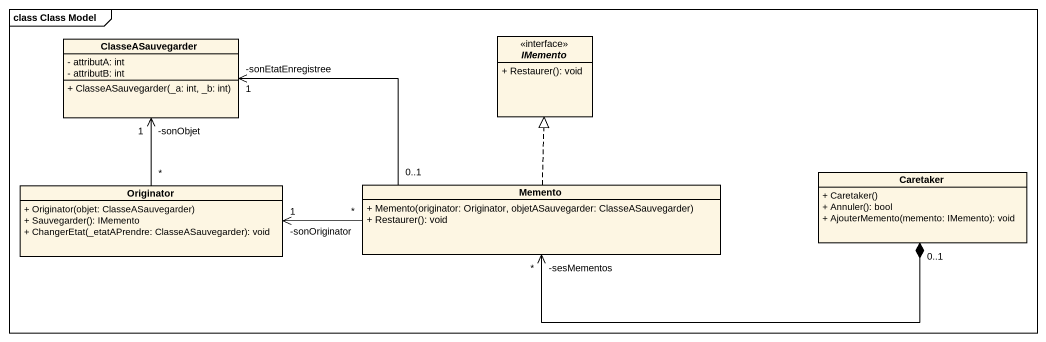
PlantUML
@startuml
mainframe class Class Model
hide circle
hide empty members
skinparam classAttributeIconSize 0
class ClasseASauvegarder {
  - attributA: int
  - attributB: int
  + ClasseASauvegarder(_a: int, _b: int)
}
interface IMemento <<interface>> {
  + Restaurer(): void
}
class Originator {
  + Originator(objet: ClasseASauvegarder)
  + Sauvegarder(): IMemento
  + ChangerEtat(_etatAPrendre: ClasseASauvegarder): void
}
class Memento {
  + Memento(originator: Originator, objetASauvegarder: ClasseASauvegarder)
  + Restaurer(): void
}
class Caretaker {
  + Caretaker()
  + Annuler(): bool
  + AjouterMemento(memento: IMemento): void
}
Originator "*" -up-> "-sonObjet\n1" ClasseASauvegarder
Memento "0..1" -left-> "-sonEtatEnregistree\n1" ClasseASauvegarder
Memento .up.|> IMemento
Memento "*" -left-> "-sonOriginator\n1" Originator
Memento "-sesMementos\n*" <-right-* "0..1" Caretaker
@enduml
